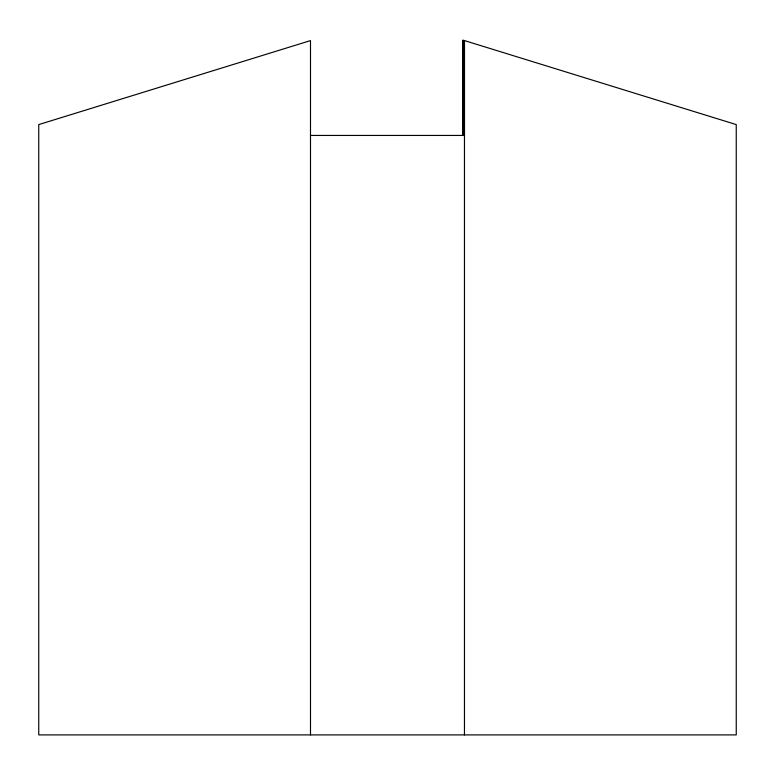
<?xml version="1.0" encoding="UTF-8"?>
<svg xmlns="http://www.w3.org/2000/svg" width="775" height="775" viewBox="0 0 775 775"><rect width="100%" height="100%" fill="white"/><g stroke="black" fill="none" stroke-linecap="round" stroke-linejoin="round"><path stroke-width="1.16" d="M462.985 124.591L464.506 124.591M310.494 135.441L464.506 135.441L464.506 40.6L462.985 40.959L462.985 135.441L462.907 40.097L736.25 124.591L736.25 734.903L38.75 734.903L38.75 124.591L310.494 40.6L310.494 734.903M464.457 135.441L464.457 734.903"/></g></svg>
